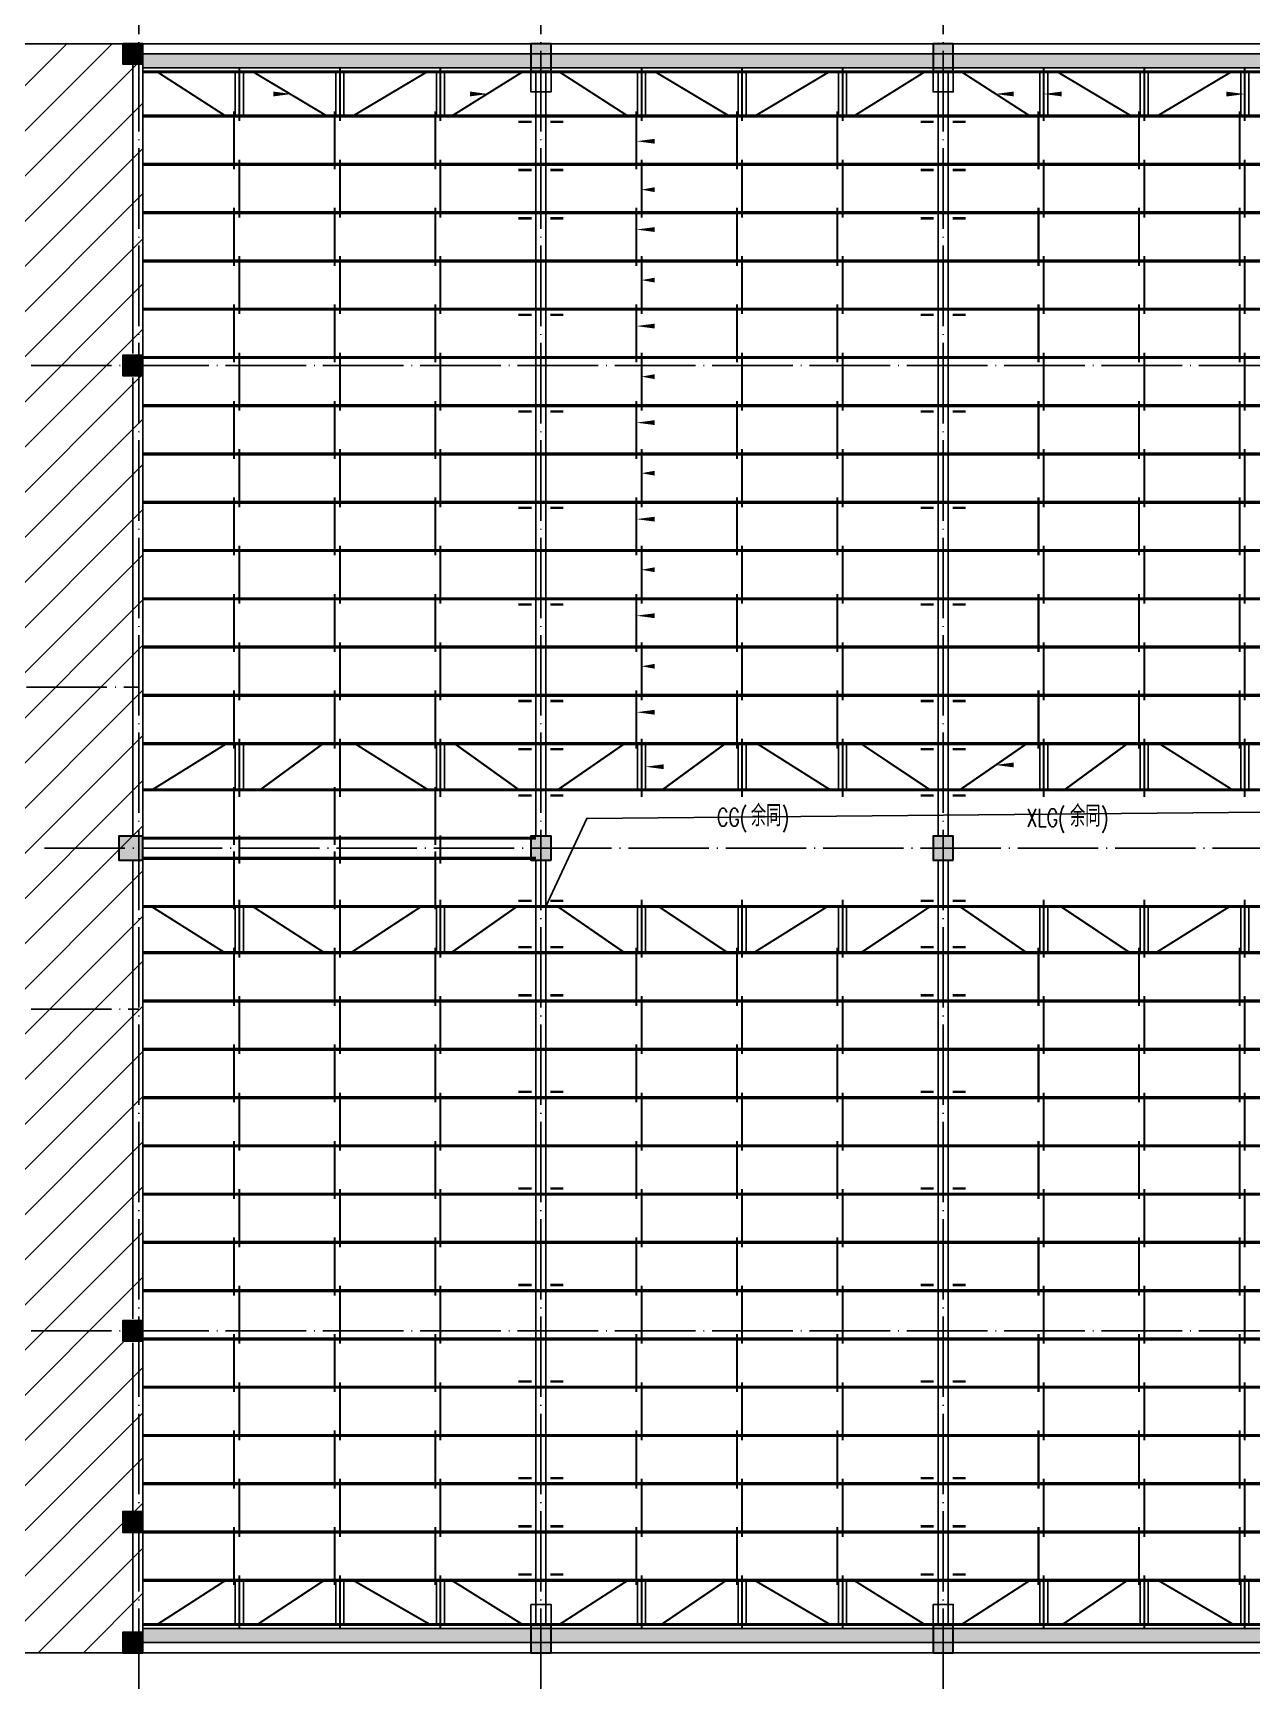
# Model space of a CAD drawing. Extents: x -695511 to 885008, y -751583 to -95266.
# Drawn here: x -213673 to -183369, y -679336 to -638173 of the extents above; entities that cross this region are included whole.
import ezdxf

# ---------------------------------------------------------------- set-up
doc = ezdxf.new("R2010")
doc.units = 0
doc.header["$LTSCALE"] = 1000
doc.header["$MEASUREMENT"] = 0
doc.linetypes.add('DOTE', pattern=[2.42, 2, -0.2, 0.02, -0.2])
for name, color, linetype in [('3T_GLASS', 5, 'Continuous'), ('8', 8, 'Continuous'), ('_0', 7, 'Continuous'), ('DIM_SYMB', 3, 'Continuous'), ('DOTE', 1, 'Continuous'), ('GKL1', 212, 'Continuous'), ('檩条', 2, 'Continuous'), ('牛腿', 220, 'Continuous')]:
    doc.layers.add(name, color=color, linetype=linetype)
for name, color, linetype, lineweight in [('BEAM', 4, 'Continuous', 25), ('COLU', 2, 'Continuous', 30), ('拉杆', 3, 'Continuous', 35)]:
    doc.layers.add(name, color=color, linetype=linetype, lineweight=lineweight)
doc.layers.add('COLU-HATCH', color=251, linetype='Continuous', lineweight=25, true_color=0x5b5b5b)
doc.styles.add('_TCH_DIM', font='SIMPLEX', dxfattribs={"bigfont": 'GBCBIG'})

# ---------------------------------------------------------------- blocks, each defined once
blk = doc.blocks.new('zw')
at = {"layer": 'DOTE', "linetype": 'DOTE'}
for p, q in [((-170373, -1049032), (-170373, -1007232)), ((-160373, -1049032), (-160373, -1007232)), ((-150373, -1049032), (-150373, -1007232)), ((-187573, -1008132), (-73373, -1008132)), ((-187573, -1016132), (-73373, -1016132)), ((-187684, -1024132), (-170373, -1024132)), ((-172717, -1028132), (-73373, -1028132)), ((-187573, -1032132), (-170373, -1032132)), ((-187573, -1040132), (-73373, -1040132)), ((-187573, -1048132), (-73373, -1048132))]:
    blk.add_line(p, q, dxfattribs=at)
blk = doc.blocks.new('4fzhu')
at = {"layer": 'COLU-HATCH', "transparency": 33554687}
for points in [[(273624, -635546), (273624, -635046), (273124, -635046), (273124, -635546)], [(283774, -635746), (283774, -635046), (283274, -635046), (283274, -635746)], [(293774, -635746), (293774, -635046), (293274, -635046), (293274, -635746)], [(273124, -643296), (273624, -643296), (273624, -642796), (273124, -642796)], [(273624, -655346), (273624, -654746), (273024, -654746), (273024, -655346)], [(283774, -655346), (283774, -654746), (283274, -654746), (283274, -655346)], [(293774, -655346), (293774, -654746), (293274, -654746), (293274, -655346)], [(273124, -667296), (273624, -667296), (273624, -666796), (273124, -666796)], [(273624, -672046), (273624, -671546), (273124, -671546), (273124, -672046)], [(273624, -675046), (273624, -674546), (273124, -674546), (273124, -675046)], [(283774, -675046), (283774, -674346), (283274, -674346), (283274, -675046)], [(293774, -675046), (293774, -674346), (293274, -674346), (293274, -675046)]]:
    blk.add_hatch(color=256, dxfattribs=at).paths.add_polyline_path(points)
at = {"layer": 'COLU'}
for points in [[(273624, -635546), (273624, -635046), (273124, -635046), (273124, -635546)], [(283774, -635746), (283774, -635046), (283274, -635046), (283274, -635746)], [(293774, -635746), (293774, -635046), (293274, -635046), (293274, -635746)], [(273624, -643296), (273624, -642796), (273124, -642796), (273124, -643296)], [(273624, -655346), (273624, -654746), (273024, -654746), (273024, -655346)], [(283774, -655346), (283774, -654746), (283274, -654746), (283274, -655346)], [(293774, -655346), (293774, -654746), (293274, -654746), (293274, -655346)], [(273624, -667296), (273624, -666796), (273124, -666796), (273124, -667296)], [(273624, -672046), (273624, -671546), (273124, -671546), (273124, -672046)], [(273624, -675046), (273624, -674546), (273124, -674546), (273124, -675046)], [(283774, -675046), (283774, -674346), (283274, -674346), (283274, -675046)], [(293774, -675046), (293774, -674346), (293274, -674346), (293274, -675046)]]:
    blk.add_lwpolyline(points, close=True, dxfattribs=at)
blk = doc.blocks.new('yc1')
at = {"const_width": 60}
for points in [[(593957, -686782), (593632, -686782)], [(594426, -686782), (594750, -686782)], [(593957, -687932), (593632, -687932)], [(594426, -687932), (594750, -687932)], [(593957, -689132), (593632, -689132)], [(594426, -689132), (594750, -689132)], [(593957, -691532), (593632, -691532)], [(594426, -691532), (594750, -691532)], [(593957, -693932), (593632, -693932)], [(594426, -693932), (594750, -693932)], [(593957, -696332), (593632, -696332)], [(594426, -696332), (594750, -696332)], [(593957, -698732), (593632, -698732)], [(594426, -698732), (594750, -698732)], [(593957, -701132), (593632, -701132)], [(594426, -701132), (594750, -701132)], [(593957, -702332), (593632, -702332)], [(594426, -702332), (594750, -702332)], [(593957, -703532), (593632, -703532)], [(594426, -703532), (594750, -703532)]]:
    blk.add_lwpolyline(points, dxfattribs=at)

msp = doc.modelspace()

# ---------------------------------------------------------------- hatches: boundary and pattern name
at = {"layer": '8'}
h = msp.add_hatch(dxfattribs=at)
h.set_pattern_fill('ANSI31', color=256, scale=500)
h.set_pattern_definition([(45, (-796467.5, 129457.5), (-561.266, 561.266), [])])
h.paths.add_polyline_path([(-210945.5, -638436), (-226045.5, -638436), (-226045.5, -678436), (-210945.5, -678436)])
at = {"layer": '_0'}
h = msp.add_hatch(dxfattribs=at)
h.set_pattern_fill('ZIGZAG', color=256, scale=100)
h.set_pattern_definition([(0, (-1479110.73, -48147.92), (158.75, 158.75), [158.75, -158.75]), (90, (-1478951.98, -48147.92), (-158.75, 158.75), [158.75, -158.75])])
h.paths.add_polyline_path([(-210945.5, -638686), (-118294.7, -638686), (-118294.7, -639036), (-210945.5, -639036)])
h = msp.add_hatch(dxfattribs=at)
h.set_pattern_fill('ZIGZAG', color=256, scale=100)
h.set_pattern_definition([(0, (-1479110.73, -87297.92), (158.75, 158.75), [158.75, -158.75]), (90, (-1478951.98, -87297.92), (-158.75, 158.75), [158.75, -158.75])])
h.paths.add_polyline_path([(-210945.5, -677836), (-118294.7, -677836), (-118294.7, -678186), (-210945.5, -678186)])

# ---------------------------------------------------------------- linework, layer by layer
for p, q in [((-118295.5, -639036), (-210945.5, -639036)), ((-118295.5, -677836), (-210945.5, -677836))]:
    msp.add_line(p, q)
for points in [[(-208645.5, -639136), (-208445.5, -639136), (-208445.5, -640236), (-208645.5, -640236)], [(-206145.5, -639136), (-205945.5, -639136), (-205945.5, -640236), (-206145.5, -640236)], [(-203645.5, -639136), (-203445.5, -639136), (-203445.5, -640236), (-203645.5, -640236)], [(-198645.5, -639136), (-198445.5, -639136), (-198445.5, -640236), (-198645.5, -640236)], [(-196145.5, -639136), (-195945.5, -639136), (-195945.5, -640236), (-196145.5, -640236)], [(-193645.5, -639136), (-193445.5, -639136), (-193445.5, -640236), (-193645.5, -640236)], [(-188645.5, -639136), (-188445.5, -639136), (-188445.5, -640236), (-188645.5, -640236)], [(-186145.5, -639136), (-185945.5, -639136), (-185945.5, -640236), (-186145.5, -640236)], [(-183645.5, -639136), (-183445.5, -639136), (-183445.5, -640236), (-183645.5, -640236)], [(-208645.5, -655836), (-208445.5, -655836), (-208445.5, -656986), (-208645.5, -656986)], [(-203645.5, -655836), (-203445.5, -655836), (-203445.5, -656986), (-203645.5, -656986)], [(-198645.5, -655836), (-198445.5, -655836), (-198445.5, -656986), (-198645.5, -656986)], [(-196145.5, -655836), (-195945.5, -655836), (-195945.5, -656986), (-196145.5, -656986)], [(-193645.5, -655836), (-193445.5, -655836), (-193445.5, -656986), (-193645.5, -656986)], [(-188645.5, -655836), (-188445.5, -655836), (-188445.5, -656986), (-188645.5, -656986)], [(-186145.5, -655836), (-185945.5, -655836), (-185945.5, -656986), (-186145.5, -656986)], [(-183645.5, -655836), (-183445.5, -655836), (-183445.5, -656986), (-183645.5, -656986)], [(-208645.5, -659886), (-208445.5, -659886), (-208445.5, -661036), (-208645.5, -661036)], [(-203645.5, -659886), (-203445.5, -659886), (-203445.5, -661036), (-203645.5, -661036)], [(-198645.5, -659886), (-198445.5, -659886), (-198445.5, -661036), (-198645.5, -661036)], [(-196145.5, -659886), (-195945.5, -659886), (-195945.5, -661036), (-196145.5, -661036)], [(-193645.5, -659886), (-193445.5, -659886), (-193445.5, -661036), (-193645.5, -661036)], [(-188645.5, -659886), (-188445.5, -659886), (-188445.5, -661036), (-188645.5, -661036)], [(-186145.5, -659886), (-185945.5, -659886), (-185945.5, -661036), (-186145.5, -661036)], [(-183645.5, -659886), (-183445.5, -659886), (-183445.5, -661036), (-183645.5, -661036)], [(-208645.5, -677736), (-208445.5, -677736), (-208445.5, -676636), (-208645.5, -676636)], [(-206145.5, -677736), (-205945.5, -677736), (-205945.5, -676636), (-206145.5, -676636)], [(-203645.5, -677736), (-203445.5, -677736), (-203445.5, -676636), (-203645.5, -676636)], [(-198645.5, -677736), (-198445.5, -677736), (-198445.5, -676636), (-198645.5, -676636)], [(-196145.5, -677736), (-195945.5, -677736), (-195945.5, -676636), (-196145.5, -676636)], [(-193645.5, -677736), (-193445.5, -677736), (-193445.5, -676636), (-193645.5, -676636)], [(-188645.5, -677736), (-188445.5, -677736), (-188445.5, -676636), (-188645.5, -676636)], [(-186145.5, -677736), (-185945.5, -677736), (-185945.5, -676636), (-186145.5, -676636)], [(-183645.5, -677736), (-183445.5, -677736), (-183445.5, -676636), (-183645.5, -676636)]]:
    msp.add_lwpolyline(points, close=True)
at = {"const_width": 60}
for points in [[(-201279.7, -640376.7), (-201604.6, -640376.7)], [(-200811.3, -640376.7), (-200486.4, -640376.7)], [(-191279.7, -640376.7), (-191604.6, -640376.7)], [(-190811.3, -640376.7), (-190486.4, -640376.7)], [(-201279.7, -641576.7), (-201604.6, -641576.7)], [(-200811.3, -641576.7), (-200486.4, -641576.7)], [(-191279.7, -641576.7), (-191604.6, -641576.7)], [(-190811.3, -641576.7), (-190486.4, -641576.7)], [(-201279.7, -642776.7), (-201604.6, -642776.7)], [(-200811.3, -642776.7), (-200486.4, -642776.7)], [(-191279.7, -642776.7), (-191604.6, -642776.7)], [(-190811.3, -642776.7), (-190486.4, -642776.7)], [(-201279.7, -645176.7), (-201604.6, -645176.7)], [(-200811.3, -645176.7), (-200486.4, -645176.7)], [(-191279.7, -645176.7), (-191604.6, -645176.7)], [(-190811.3, -645176.7), (-190486.4, -645176.7)], [(-201279.7, -647576.7), (-201604.6, -647576.7)], [(-200811.3, -647576.7), (-200486.4, -647576.7)], [(-191279.7, -647576.7), (-191604.6, -647576.7)], [(-190811.3, -647576.7), (-190486.4, -647576.7)], [(-201279.7, -649976.7), (-201604.6, -649976.7)], [(-200811.3, -649976.7), (-200486.4, -649976.7)], [(-191279.7, -649976.7), (-191604.6, -649976.7)], [(-190811.3, -649976.7), (-190486.4, -649976.7)], [(-201279.7, -652376.7), (-201604.6, -652376.7)], [(-200811.3, -652376.7), (-200486.4, -652376.7)], [(-191279.7, -652376.7), (-191604.6, -652376.7)], [(-190811.3, -652376.7), (-190486.4, -652376.7)], [(-201279.7, -654776.7), (-201604.6, -654776.7)], [(-200811.3, -654776.7), (-200486.4, -654776.7)], [(-191279.7, -654776.7), (-191604.6, -654776.7)], [(-190811.3, -654776.7), (-190486.4, -654776.7)], [(-201279.7, -655976.7), (-201604.6, -655976.7)], [(-200811.3, -655976.7), (-200486.4, -655976.7)], [(-191279.7, -655976.7), (-191604.6, -655976.7)], [(-190811.3, -655976.7), (-190486.4, -655976.7)], [(-201279.7, -657126.7), (-201604.6, -657126.7)], [(-200811.3, -657126.7), (-200486.4, -657126.7)], [(-191279.7, -657126.7), (-191604.6, -657126.7)], [(-190811.3, -657126.7), (-190486.4, -657126.7)]]:
    msp.add_lwpolyline(points, dxfattribs=at)
msp.add_lwpolyline([(-200920.5, -659886), (-199906.7, -657694.9), (-123670.5, -656986)])
at = {"layer": '3T_GLASS'}
for p, q in [((-118295.5, -639136), (-210945.5, -639136)), ((-118295.5, -677736), (-210945.5, -677736))]:
    msp.add_line(p, q, dxfattribs=at)
at = {"layer": '8'}
msp.add_lwpolyline([(-210945.5, -638436), (-226045.5, -638436), (-226045.5, -678436), (-210945.5, -678436)], close=True, dxfattribs=at)
at = {"layer": '_0'}
for points in [[(-210945.5, -638686), (-118294.7, -638686), (-118294.7, -639036), (-210945.5, -639036)], [(-210945.5, -677836), (-118294.7, -677836), (-118294.7, -678186), (-210945.5, -678186)]]:
    msp.add_lwpolyline(points, close=True, dxfattribs=at)
at = {"layer": 'BEAM'}
for p, q in [((-210945.5, -638436), (-201295.5, -638436)), ((-200795.5, -638436), (-191295.5, -638436)), ((-190795.5, -638436), (-181295.5, -638436)), ((-210945.5, -638686), (-201295.5, -638686)), ((-200795.5, -638686), (-191295.5, -638686)), ((-190795.5, -638686), (-181295.5, -638686)), ((-211195.5, -646136), (-211195.5, -638936)), ((-210945.5, -646136), (-210945.5, -638936)), ((-211195.5, -658136), (-211195.5, -646736)), ((-210945.5, -658136), (-210945.5, -646736)), ((-211195.5, -670136), (-211195.5, -658736)), ((-210945.5, -670136), (-210945.5, -658736)), ((-211195.5, -674936), (-211195.5, -670736)), ((-210945.5, -674986), (-210945.5, -670736)), ((-211195.5, -677936), (-211195.5, -675436)), ((-210945.5, -677936), (-210945.5, -675436)), ((-210895.5, -678186), (-201295.5, -678186)), ((-200795.5, -678186), (-191295.5, -678186)), ((-190795.5, -678186), (-181295.5, -678186)), ((-210895.5, -678436), (-201295.5, -678436)), ((-200795.5, -678436), (-191295.5, -678436)), ((-190795.5, -678436), (-181295.5, -678436))]:
    msp.add_line(p, q, dxfattribs=at)
at = {"layer": 'DIM_SYMB'}
for points in [[(-210028.4, -637165.6, 0, 0, 0), (-208072, -637165.6, 0, 0, 0), (-208072, -639686, 0, 0, 0), (-207249.2, -639686, 0, 120, 0), (-207699.2, -639686, 0, 0, 0)], [(-205137.2, -637165.6, 0, 0, 0), (-203180.8, -637165.6, 0, 0, 0), (-203180.8, -639686, 0, 0, 0), (-202358, -639686, 0, 120, 0), (-202808, -639686, 0, 0, 0)], [(-195491.6, -637165.6, 0, 0, 0), (-197727.1, -637165.6, 0, 0, 0), (-197727.1, -640861.4, 0, 0, 0), (-198669.8, -640861.4, 0, 120, 0), (-198219.8, -640861.4, 0, 0, 0)], [(-186963.6, -637165.6, 0, 0, 0), (-188920, -637165.6, 0, 0, 0), (-188920, -639686, 0, 0, 0), (-189742.8, -639686, 0, 120, 0), (-189292.8, -639686, 0, 0, 0)], [(-183969.8, -637165.6, 0, 0, 0), (-185350, -637165.6, 0, 0, 0), (-185350, -639686, 0, 0, 0), (-188545.5, -639686, 0, 120, 0), (-188095.5, -639686, 0, 0, 0)], [(-186017.2, -638666.3, 0, 0, 0), (-186017.2, -639688.7, 0, 0, 0), (-183545.5, -639688.7, 0, 120, 0), (-184000.4, -639688.7, 0, 0, 0)], [(-197727.1, -640756.1, 0, 0, 0), (-197727.1, -642064.8, 0, 0, 0), (-198545.5, -642064.8, 0, 120, 0), (-198219.8, -642064.8, 0, 0, 0)], [(-197727.1, -642034.1, 0, 0, 0), (-197727.1, -643056.4, 0, 0, 0), (-198674.7, -643056.4, 0, 120, 0), (-198219.8, -643056.4, 0, 0, 0)], [(-197727.1, -643005, 0, 0, 0), (-197727.1, -644313.7, 0, 0, 0), (-198545.5, -644313.7, 0, 120, 0), (-198219.8, -644313.7, 0, 0, 0)], [(-197727.1, -644157.6, 0, 0, 0), (-197727.1, -645456.4, 0, 0, 0), (-198674.7, -645456.4, 0, 120, 0), (-198219.8, -645456.4, 0, 0, 0)], [(-197727.1, -645405, 0, 0, 0), (-197727.1, -646713.7, 0, 0, 0), (-198545.5, -646713.7, 0, 120, 0), (-198219.8, -646713.7, 0, 0, 0)], [(-197727.1, -646556.3, 0, 0, 0), (-197727.1, -647856.4, 0, 0, 0), (-198674.7, -647856.4, 0, 120, 0), (-198219.8, -647856.4, 0, 0, 0)], [(-197727.1, -647805, 0, 0, 0), (-197727.1, -649113.7, 0, 0, 0), (-198545.5, -649113.7, 0, 120, 0), (-198219.8, -649113.7, 0, 0, 0)], [(-197727.1, -648983.7, 0, 0, 0), (-197727.1, -650256.4, 0, 0, 0), (-198674.7, -650256.4, 0, 120, 0), (-198219.8, -650256.4, 0, 0, 0)], [(-197727.1, -650205, 0, 0, 0), (-197727.1, -651513.7, 0, 0, 0), (-198545.5, -651513.7, 0, 120, 0), (-198219.8, -651513.7, 0, 0, 0)], [(-197727.1, -651243.2, 0, 0, 0), (-197727.1, -652656.4, 0, 0, 0), (-198674.7, -652656.4, 0, 120, 0), (-198219.8, -652656.4, 0, 0, 0)], [(-197727.1, -652605, 0, 0, 0), (-197727.1, -653913.7, 0, 0, 0), (-198545.5, -653913.7, 0, 120, 0), (-198219.8, -653913.7, 0, 0, 0)], [(-197727.1, -653658.5, 0, 0, 0), (-197727.1, -655056.4, 0, 0, 0), (-198674.7, -655056.4, 0, 120, 0), (-198219.8, -655056.4, 0, 0, 0)], [(-194167, -658048.9, 0, 0, 0), (-197349.8, -658048.9, 0, 0, 0), (-197349.8, -656411, 0, 0, 0), (-198445.5, -656411, 0, 120, 0), (-197995.5, -656411, 0, 0, 0)], [(-186963.9, -658060.2, 0, 0, 0), (-188920.3, -658060.2, 0, 0, 0), (-188920.3, -656366.6, 0, 0, 0), (-189743.1, -656366.6, 0, 120, 0), (-189293.1, -656366.6, 0, 0, 0)]]:
    msp.add_lwpolyline(points, format="xyseb", dxfattribs=at)
at = {"layer": 'GKL1'}
for p, q in [((-201170.5, -639136), (-201170.5, -658136)), ((-200920.5, -639136), (-200920.5, -658136)), ((-191170.5, -639136), (-191170.5, -658136)), ((-190920.5, -639136), (-190920.5, -658136)), ((-201170.5, -677736), (-201170.5, -658736)), ((-200920.5, -677736), (-200920.5, -658736)), ((-191170.5, -677736), (-191170.5, -658736)), ((-190920.5, -677736), (-190920.5, -658736))]:
    msp.add_line(p, q, dxfattribs=at)
at = {"layer": '拉杆', "const_width": 50}
for points in [[(-208882.4, -640236), (-210589.2, -639136)], [(-208545.5, -640359.6), (-208545.5, -639017.8)], [(-206361.7, -640236), (-208204.9, -639136)], [(-206045.5, -640359.6), (-206045.5, -639017.8)], [(-205728.1, -640236), (-203878.6, -639136)], [(-203545.5, -640359.6), (-203545.5, -639017.8)], [(-203267, -640236), (-201501.8, -639136)], [(-198882.4, -640236), (-200589.2, -639136)], [(-198545.5, -640359.6), (-198545.5, -639017.8)], [(-196361.7, -640236), (-198204.9, -639136)], [(-196045.5, -640359.6), (-196045.5, -639017.8)], [(-195728.1, -640236), (-193878.6, -639136)], [(-193545.5, -640359.6), (-193545.5, -639017.8)], [(-193267, -640236), (-191501.8, -639136)], [(-188882.4, -640236), (-190589.2, -639136)], [(-188545.5, -640359.6), (-188545.5, -639017.8)], [(-186361.7, -640236), (-188204.9, -639136)], [(-186045.5, -640359.6), (-186045.5, -639017.8)], [(-185728.1, -640236), (-183878.6, -639136)], [(-183545.5, -640359.6), (-183545.5, -639017.8)], [(-208674.7, -641559.6), (-208674.7, -640115.4)], [(-206174.7, -641559.6), (-206174.7, -640115.4)], [(-203674.7, -641559.6), (-203674.7, -640115.4)], [(-198674.7, -641559.6), (-198674.7, -640115.4)], [(-196174.7, -641559.6), (-196174.7, -640115.4)], [(-193674.7, -641559.6), (-193674.7, -640115.4)], [(-188674.7, -641559.6), (-188674.7, -640115.4)], [(-186174.7, -641559.6), (-186174.7, -640115.4)], [(-183674.7, -641559.6), (-183674.7, -640115.4)], [(-208545.5, -642759.6), (-208545.5, -641315.4)], [(-206045.5, -642759.6), (-206045.5, -641315.4)], [(-203545.5, -642759.6), (-203545.5, -641315.4)], [(-198545.5, -642759.6), (-198545.5, -641315.4)], [(-196045.5, -642759.6), (-196045.5, -641315.4)], [(-193545.5, -642759.6), (-193545.5, -641315.4)], [(-188545.5, -642759.6), (-188545.5, -641315.4)], [(-186045.5, -642759.6), (-186045.5, -641315.4)], [(-183545.5, -642759.6), (-183545.5, -641315.4)], [(-208674.7, -643959.6), (-208674.7, -642515.4)], [(-206174.7, -643959.6), (-206174.7, -642515.4)], [(-203674.7, -643959.6), (-203674.7, -642515.4)], [(-198674.7, -643959.6), (-198674.7, -642515.4)], [(-196174.7, -643959.6), (-196174.7, -642515.4)], [(-193674.7, -643959.6), (-193674.7, -642515.4)], [(-188674.7, -643959.6), (-188674.7, -642515.4)], [(-186174.7, -643959.6), (-186174.7, -642515.4)], [(-183674.7, -643959.6), (-183674.7, -642515.4)], [(-208545.5, -645159.6), (-208545.5, -643715.4)], [(-206045.5, -645159.6), (-206045.5, -643715.4)], [(-203545.5, -645159.6), (-203545.5, -643715.4)], [(-198545.5, -645159.6), (-198545.5, -643715.4)], [(-196045.5, -645159.6), (-196045.5, -643715.4)], [(-193545.5, -645159.6), (-193545.5, -643715.4)], [(-188545.5, -645159.6), (-188545.5, -643715.4)], [(-186045.5, -645159.6), (-186045.5, -643715.4)], [(-183545.5, -645159.6), (-183545.5, -643715.4)], [(-208674.7, -646359.6), (-208674.7, -644915.4)], [(-206174.7, -646359.6), (-206174.7, -644915.4)], [(-203674.7, -646359.6), (-203674.7, -644915.4)], [(-198674.7, -646359.6), (-198674.7, -644915.4)], [(-196174.7, -646359.6), (-196174.7, -644915.4)], [(-193674.7, -646359.6), (-193674.7, -644915.4)], [(-188674.7, -646359.6), (-188674.7, -644915.4)], [(-186174.7, -646359.6), (-186174.7, -644915.4)], [(-183674.7, -646359.6), (-183674.7, -644915.4)], [(-208545.5, -647559.6), (-208545.5, -646115.4)], [(-206045.5, -647559.6), (-206045.5, -646115.4)], [(-203545.5, -647559.6), (-203545.5, -646115.4)], [(-198545.5, -647559.6), (-198545.5, -646115.4)], [(-196045.5, -647559.6), (-196045.5, -646115.4)], [(-193545.5, -647559.6), (-193545.5, -646115.4)], [(-188545.5, -647559.6), (-188545.5, -646115.4)], [(-186045.5, -647559.6), (-186045.5, -646115.4)], [(-183545.5, -647559.6), (-183545.5, -646115.4)], [(-208674.7, -648759.6), (-208674.7, -647315.4)], [(-206174.7, -648759.6), (-206174.7, -647315.4)], [(-203674.7, -648759.6), (-203674.7, -647315.4)], [(-198674.7, -648759.6), (-198674.7, -647315.4)], [(-196174.7, -648759.6), (-196174.7, -647315.4)], [(-193674.7, -648759.6), (-193674.7, -647315.4)], [(-188674.7, -648759.6), (-188674.7, -647315.4)], [(-186174.7, -648759.6), (-186174.7, -647315.4)], [(-183674.7, -648759.6), (-183674.7, -647315.4)], [(-208545.5, -649959.6), (-208545.5, -648515.4)], [(-206045.5, -649959.6), (-206045.5, -648515.4)], [(-203545.5, -649959.6), (-203545.5, -648515.4)], [(-198545.5, -649959.6), (-198545.5, -648515.4)], [(-196045.5, -649959.6), (-196045.5, -648515.4)], [(-193545.5, -649959.6), (-193545.5, -648515.4)], [(-188545.5, -649959.6), (-188545.5, -648515.4)], [(-186045.5, -649959.6), (-186045.5, -648515.4)], [(-183545.5, -649959.6), (-183545.5, -648515.4)], [(-208674.7, -651159.6), (-208674.7, -649715.4)], [(-206174.7, -651159.6), (-206174.7, -649715.4)], [(-203674.7, -651159.6), (-203674.7, -649715.4)], [(-198674.7, -651159.6), (-198674.7, -649715.4)], [(-196174.7, -651159.6), (-196174.7, -649715.4)], [(-193674.7, -651159.6), (-193674.7, -649715.4)], [(-188674.7, -651159.6), (-188674.7, -649715.4)], [(-186174.7, -651159.6), (-186174.7, -649715.4)], [(-183674.7, -651159.6), (-183674.7, -649715.4)], [(-208545.5, -652359.6), (-208545.5, -650915.4)], [(-206045.5, -652359.6), (-206045.5, -650915.4)], [(-203545.5, -652359.6), (-203545.5, -650915.4)], [(-198545.5, -652359.6), (-198545.5, -650915.4)], [(-196045.5, -652359.6), (-196045.5, -650915.4)], [(-193545.5, -652359.6), (-193545.5, -650915.4)], [(-188545.5, -652359.6), (-188545.5, -650915.4)], [(-186045.5, -652359.6), (-186045.5, -650915.4)], [(-183545.5, -652359.6), (-183545.5, -650915.4)], [(-208674.7, -653559.6), (-208674.7, -652115.4)], [(-206174.7, -653559.6), (-206174.7, -652115.4)], [(-203674.7, -653559.6), (-203674.7, -652115.4)], [(-198674.7, -653559.6), (-198674.7, -652115.4)], [(-196174.7, -653559.6), (-196174.7, -652115.4)], [(-193674.7, -653559.6), (-193674.7, -652115.4)], [(-188674.7, -653559.6), (-188674.7, -652115.4)], [(-186174.7, -653559.6), (-186174.7, -652115.4)], [(-183674.7, -653559.6), (-183674.7, -652115.4)], [(-208545.5, -654759.6), (-208545.5, -653315.4)], [(-206045.5, -654759.6), (-206045.5, -653315.4)], [(-203545.5, -654759.6), (-203545.5, -653315.4)], [(-198545.5, -654759.6), (-198545.5, -653315.4)], [(-196045.5, -654759.6), (-196045.5, -653315.4)], [(-193545.5, -654759.6), (-193545.5, -653315.4)], [(-188545.5, -654759.6), (-188545.5, -653315.4)], [(-186045.5, -654759.6), (-186045.5, -653315.4)], [(-183545.5, -654759.6), (-183545.5, -653315.4)], [(-208674.7, -655959.6), (-208674.7, -654515.4)], [(-206174.7, -655959.6), (-206174.7, -654515.4)], [(-203674.7, -655959.6), (-203674.7, -654515.4)], [(-198674.7, -655959.6), (-198674.7, -654515.4)], [(-196174.7, -655959.6), (-196174.7, -654515.4)], [(-193674.7, -655959.6), (-193674.7, -654515.4)], [(-188674.7, -655959.6), (-188674.7, -654515.4)], [(-186174.7, -655959.6), (-186174.7, -654515.4)], [(-183674.7, -655959.6), (-183674.7, -654515.4)], [(-208545.5, -657159.6), (-208545.5, -655715.4)], [(-206045.5, -657159.6), (-206045.5, -655715.4)], [(-203545.5, -657159.6), (-203545.5, -655715.4)], [(-198545.5, -657159.6), (-198545.5, -655715.4)], [(-196045.5, -657159.6), (-196045.5, -655715.4)], [(-193545.5, -657159.6), (-193545.5, -655715.4)], [(-188545.5, -657159.6), (-188545.5, -655715.4)], [(-186045.5, -657159.6), (-186045.5, -655715.4)], [(-183545.5, -657159.6), (-183545.5, -655715.4)], [(-208863.7, -655836), (-210714.7, -656986)], [(-206462.2, -655836), (-208028.9, -656986)], [(-205673.7, -655836), (-203851, -656986)], [(-203194.7, -655836), (-201590.7, -656986)], [(-198965.4, -655836), (-200629.7, -656986)], [(-196462.2, -655836), (-198028.9, -656986)], [(-195673.7, -655836), (-193851, -656986)], [(-193092, -655836), (-191369.3, -656986)], [(-188965.4, -655836), (-190629.7, -656986)], [(-186462.2, -655836), (-188028.9, -656986)], [(-185673.7, -655836), (-183851, -656986)], [(-208674.7, -658359.6), (-208674.7, -656915.4)], [(-206174.7, -658359.6), (-206174.7, -656915.4)], [(-203674.7, -658359.6), (-203674.7, -656915.4)], [(-208545.5, -658822), (-208545.5, -658115.4)], [(-206045.5, -658822), (-206045.5, -658115.4)], [(-203545.5, -658822), (-203545.5, -658115.4)], [(-208674.7, -658512.4), (-208674.7, -659956.6)], [(-206174.7, -658512.4), (-206174.7, -659956.6)], [(-203674.7, -658512.4), (-203674.7, -659956.6)], [(-208545.5, -659712.4), (-208545.5, -661156.6)], [(-206045.5, -659712.4), (-206045.5, -661156.6)], [(-203545.5, -659712.4), (-203545.5, -661156.6)], [(-198545.5, -659712.4), (-198545.5, -661156.6)], [(-196045.5, -659712.4), (-196045.5, -661156.6)], [(-193545.5, -659712.4), (-193545.5, -661156.6)], [(-188545.5, -659712.4), (-188545.5, -661156.6)], [(-186045.5, -659712.4), (-186045.5, -661156.6)], [(-183545.5, -659712.4), (-183545.5, -661156.6)], [(-208903.2, -661036), (-210729.2, -659886)], [(-206429.3, -661036), (-208211, -659886)], [(-205773.9, -661036), (-204022.9, -659886)], [(-203278.7, -661036), (-201643.7, -659886)], [(-198965.4, -661036), (-200629.7, -659886)], [(-196399.5, -661036), (-198119.8, -659886)], [(-195757.5, -661036), (-193921.4, -659886)], [(-193092, -661036), (-191369.3, -659886)], [(-188965.4, -661036), (-190629.7, -659886)], [(-186399.5, -661036), (-188119.8, -659886)], [(-185757.5, -661036), (-183921.4, -659886)], [(-208674.7, -660912.4), (-208674.7, -662356.6)], [(-206174.7, -660912.4), (-206174.7, -662356.6)], [(-203674.7, -660912.4), (-203674.7, -662356.6)], [(-198674.7, -660912.4), (-198674.7, -662356.6)], [(-196174.7, -660912.4), (-196174.7, -662356.6)], [(-193674.7, -660912.4), (-193674.7, -662356.6)], [(-188674.7, -660912.4), (-188674.7, -662356.6)], [(-186174.7, -660912.4), (-186174.7, -662356.6)], [(-183674.7, -660912.4), (-183674.7, -662356.6)], [(-208545.5, -662112.4), (-208545.5, -663556.6)], [(-206045.5, -662112.4), (-206045.5, -663556.6)], [(-203545.5, -662112.4), (-203545.5, -663556.6)], [(-198545.5, -662112.4), (-198545.5, -663556.6)], [(-196045.5, -662112.4), (-196045.5, -663556.6)], [(-193545.5, -662112.4), (-193545.5, -663556.6)], [(-188545.5, -662112.4), (-188545.5, -663556.6)], [(-186045.5, -662112.4), (-186045.5, -663556.6)], [(-183545.5, -662112.4), (-183545.5, -663556.6)], [(-208674.7, -663312.4), (-208674.7, -664756.6)], [(-206174.7, -663312.4), (-206174.7, -664756.6)], [(-203674.7, -663312.4), (-203674.7, -664756.6)], [(-198674.7, -663312.4), (-198674.7, -664756.6)], [(-196174.7, -663312.4), (-196174.7, -664756.6)], [(-193674.7, -663312.4), (-193674.7, -664756.6)], [(-188674.7, -663312.4), (-188674.7, -664756.6)], [(-186174.7, -663312.4), (-186174.7, -664756.6)], [(-183674.7, -663312.4), (-183674.7, -664756.6)], [(-208545.5, -664512.4), (-208545.5, -665956.6)], [(-206045.5, -664512.4), (-206045.5, -665956.6)], [(-203545.5, -664512.4), (-203545.5, -665956.6)], [(-198545.5, -664512.4), (-198545.5, -665956.6)], [(-196045.5, -664512.4), (-196045.5, -665956.6)], [(-193545.5, -664512.4), (-193545.5, -665956.6)], [(-188545.5, -664512.4), (-188545.5, -665956.6)], [(-186045.5, -664512.4), (-186045.5, -665956.6)], [(-183545.5, -664512.4), (-183545.5, -665956.6)], [(-208674.7, -665712.4), (-208674.7, -667156.6)], [(-206174.7, -665712.4), (-206174.7, -667156.6)], [(-203674.7, -665712.4), (-203674.7, -667156.6)], [(-198674.7, -665712.4), (-198674.7, -667156.6)], [(-196174.7, -665712.4), (-196174.7, -667156.6)], [(-193674.7, -665712.4), (-193674.7, -667156.6)], [(-188674.7, -665712.4), (-188674.7, -667156.6)], [(-186174.7, -665712.4), (-186174.7, -667156.6)], [(-183674.7, -665712.4), (-183674.7, -667156.6)], [(-208545.5, -666912.4), (-208545.5, -668356.6)], [(-206045.5, -666912.4), (-206045.5, -668356.6)], [(-203545.5, -666912.4), (-203545.5, -668356.6)], [(-198545.5, -666912.4), (-198545.5, -668356.6)], [(-196045.5, -666912.4), (-196045.5, -668356.6)], [(-193545.5, -666912.4), (-193545.5, -668356.6)], [(-188545.5, -666912.4), (-188545.5, -668356.6)], [(-186045.5, -666912.4), (-186045.5, -668356.6)], [(-183545.5, -666912.4), (-183545.5, -668356.6)], [(-208674.7, -668112.4), (-208674.7, -669556.6)], [(-206174.7, -668112.4), (-206174.7, -669556.6)], [(-203674.7, -668112.4), (-203674.7, -669556.6)], [(-198674.7, -668112.4), (-198674.7, -669556.6)], [(-196174.7, -668112.4), (-196174.7, -669556.6)], [(-193674.7, -668112.4), (-193674.7, -669556.6)], [(-188674.7, -668112.4), (-188674.7, -669556.6)], [(-186174.7, -668112.4), (-186174.7, -669556.6)], [(-183674.7, -668112.4), (-183674.7, -669556.6)], [(-208545.5, -669312.4), (-208545.5, -670756.6)], [(-206045.5, -669312.4), (-206045.5, -670756.6)], [(-203545.5, -669312.4), (-203545.5, -670756.6)], [(-198545.5, -669312.4), (-198545.5, -670756.6)], [(-196045.5, -669312.4), (-196045.5, -670756.6)], [(-193545.5, -669312.4), (-193545.5, -670756.6)], [(-188545.5, -669312.4), (-188545.5, -670756.6)], [(-186045.5, -669312.4), (-186045.5, -670756.6)], [(-183545.5, -669312.4), (-183545.5, -670756.6)], [(-208674.7, -670512.4), (-208674.7, -671956.6)], [(-206174.7, -670512.4), (-206174.7, -671956.6)], [(-203674.7, -670512.4), (-203674.7, -671956.6)], [(-198674.7, -670512.4), (-198674.7, -671956.6)], [(-196174.7, -670512.4), (-196174.7, -671956.6)], [(-193674.7, -670512.4), (-193674.7, -671956.6)], [(-188674.7, -670512.4), (-188674.7, -671956.6)], [(-186174.7, -670512.4), (-186174.7, -671956.6)], [(-183674.7, -670512.4), (-183674.7, -671956.6)], [(-208545.5, -671712.4), (-208545.5, -673156.6)], [(-206045.5, -671712.4), (-206045.5, -673156.6)], [(-203545.5, -671712.4), (-203545.5, -673156.6)], [(-198545.5, -671712.4), (-198545.5, -673156.6)], [(-196045.5, -671712.4), (-196045.5, -673156.6)], [(-193545.5, -671712.4), (-193545.5, -673156.6)], [(-188545.5, -671712.4), (-188545.5, -673156.6)], [(-186045.5, -671712.4), (-186045.5, -673156.6)], [(-183545.5, -671712.4), (-183545.5, -673156.6)], [(-208674.7, -672912.4), (-208674.7, -674356.6)], [(-206174.7, -672912.4), (-206174.7, -674356.6)], [(-203674.7, -672912.4), (-203674.7, -674356.6)], [(-198674.7, -672912.4), (-198674.7, -674356.6)], [(-196174.7, -672912.4), (-196174.7, -674356.6)], [(-193674.7, -672912.4), (-193674.7, -674356.6)], [(-188674.7, -672912.4), (-188674.7, -674356.6)], [(-186174.7, -672912.4), (-186174.7, -674356.6)], [(-183674.7, -672912.4), (-183674.7, -674356.6)], [(-208545.5, -674112.4), (-208545.5, -675556.6)], [(-206045.5, -674112.4), (-206045.5, -675556.6)], [(-203545.5, -674112.4), (-203545.5, -675556.6)], [(-198545.5, -674112.4), (-198545.5, -675556.6)], [(-196045.5, -674112.4), (-196045.5, -675556.6)], [(-193545.5, -674112.4), (-193545.5, -675556.6)], [(-188545.5, -674112.4), (-188545.5, -675556.6)], [(-186045.5, -674112.4), (-186045.5, -675556.6)], [(-183545.5, -674112.4), (-183545.5, -675556.6)], [(-208674.7, -675312.4), (-208674.7, -676756.6)], [(-206174.7, -675312.4), (-206174.7, -676756.6)], [(-203674.7, -675312.4), (-203674.7, -676756.6)], [(-198674.7, -675312.4), (-198674.7, -676756.6)], [(-196174.7, -675312.4), (-196174.7, -676756.6)], [(-193674.7, -675312.4), (-193674.7, -676756.6)], [(-188674.7, -675312.4), (-188674.7, -676756.6)], [(-186174.7, -675312.4), (-186174.7, -676756.6)], [(-183674.7, -675312.4), (-183674.7, -676756.6)], [(-208882.4, -676636), (-210589.2, -677736)], [(-208545.5, -676512.4), (-208545.5, -677854.2)], [(-206433.8, -676636), (-208097.7, -677736)], [(-206045.5, -676512.4), (-206045.5, -677854.2)], [(-205717, -676636), (-203803.4, -677736)], [(-203545.5, -676512.4), (-203545.5, -677854.2)], [(-203267, -676636), (-201501.8, -677736)], [(-198882.4, -676636), (-200589.2, -677736)], [(-198545.5, -676512.4), (-198545.5, -677854.2)], [(-196433.7, -676636), (-198052.9, -677736)], [(-196045.5, -676512.4), (-196045.5, -677854.2)], [(-195736.1, -676636), (-193854.5, -677736)], [(-193545.5, -676512.4), (-193545.5, -677854.2)], [(-193267, -676636), (-191501.8, -677736)], [(-188882.4, -676636), (-190589.2, -677736)], [(-188545.5, -676512.4), (-188545.5, -677854.2)], [(-186433.7, -676617.8), (-188052.9, -677717.8)], [(-186045.5, -676512.4), (-186045.5, -677854.2)], [(-185736.1, -676617.8), (-183854.5, -677717.8)], [(-183545.5, -676512.4), (-183545.5, -677854.2)]]:
    msp.add_lwpolyline(points, dxfattribs=at)
at = {"layer": '檩条', "color": 2, "const_width": 80}
for points in [[(-210945.5, -639136), (-171045.5, -639136)], [(-210945.5, -640236), (-171045.5, -640236)], [(-210945.5, -641436), (-171045.5, -641436)], [(-210945.5, -642636), (-171045.5, -642636)], [(-210945.5, -643836), (-171045.5, -643836)], [(-210945.5, -645036), (-171045.5, -645036)], [(-210945.5, -646236), (-171045.5, -646236)], [(-210945.5, -647436), (-171045.5, -647436)], [(-210945.5, -648636), (-171045.5, -648636)], [(-210945.5, -649836), (-171045.5, -649836)], [(-210945.5, -651036), (-171045.5, -651036)], [(-210945.5, -652236), (-171045.5, -652236)], [(-210945.5, -653436), (-171045.5, -653436)], [(-210945.5, -654636), (-171045.5, -654636)], [(-210945.5, -655836), (-171045.5, -655836)], [(-210945.5, -656986), (-171045.5, -656986)], [(-210945.5, -658186), (-201170.5, -658186)], [(-210945.5, -658686), (-201170.5, -658686)], [(-210945.5, -659886), (-171045.5, -659886)], [(-210945.5, -661036), (-171045.5, -661036)], [(-210945.5, -662236), (-171045.5, -662236)], [(-210945.5, -663436), (-171045.5, -663436)], [(-210945.5, -664636), (-171045.5, -664636)], [(-210945.5, -665836), (-171045.5, -665836)], [(-210945.5, -667036), (-171045.5, -667036)], [(-210945.5, -668236), (-171045.5, -668236)], [(-210945.5, -669436), (-171045.5, -669436)], [(-210945.5, -670636), (-171045.5, -670636)], [(-210945.5, -671836), (-171045.5, -671836)], [(-210945.5, -673036), (-171045.5, -673036)], [(-210945.5, -674236), (-171045.5, -674236)], [(-210945.5, -675436), (-171045.5, -675436)], [(-210945.5, -676636), (-171045.5, -676636)], [(-210945.5, -677736), (-171045.5, -677736)]]:
    msp.add_lwpolyline(points, dxfattribs=at)
at = {"layer": '牛腿'}
for points in [[(-201295.5, -639136), (-201295.5, -639636), (-200795.5, -639636), (-200795.5, -639136), (-201295.5, -639136)], [(-191295.5, -639136), (-191295.5, -639636), (-190795.5, -639636), (-190795.5, -639136), (-191295.5, -639136)], [(-201295.5, -677236), (-201295.5, -677736), (-200795.5, -677736), (-200795.5, -677236), (-201295.5, -677236)], [(-191295.5, -677236), (-191295.5, -677736), (-190795.5, -677736), (-190795.5, -677236), (-191295.5, -677236)]]:
    msp.add_lwpolyline(points, dxfattribs=at)

# ---------------------------------------------------------------- block references
for name, p in [('zw', (-40672.6, 369695.5)), ('4fzhu', (-484569.5, -3390.4)), ('yc1', (-795236.8, 27037.1)), ('yc1', (-785236.8, 27037.1))]:
    msp.add_blockref(name, p)

# ---------------------------------------------------------------- texts
at = {"layer": 'DIM_SYMB', "color": 7, "style": '_TCH_DIM', "width": 0.705882}
for s, height, p in [('CG(', 446.25, (-196668.4, -657891.4)), (')', 446.2, (-195058.4, -657891.4)), ('XLG(', 446.25, (-188972.1, -657902.7)), (')', 446.2, (-187122.1, -657902.7))]:
    msp.add_text(s, height=height, dxfattribs=at).set_placement(p)
at = {"layer": 'DIM_SYMB', "color": 7, "style": '_TCH_DIM'}
for p in [(-195828.4, -657891.4), (-187892.1, -657902.7)]:
    msp.add_text('余同', height=528.89, dxfattribs=at).set_placement(p)

doc.saveas('drawing.dxf')
